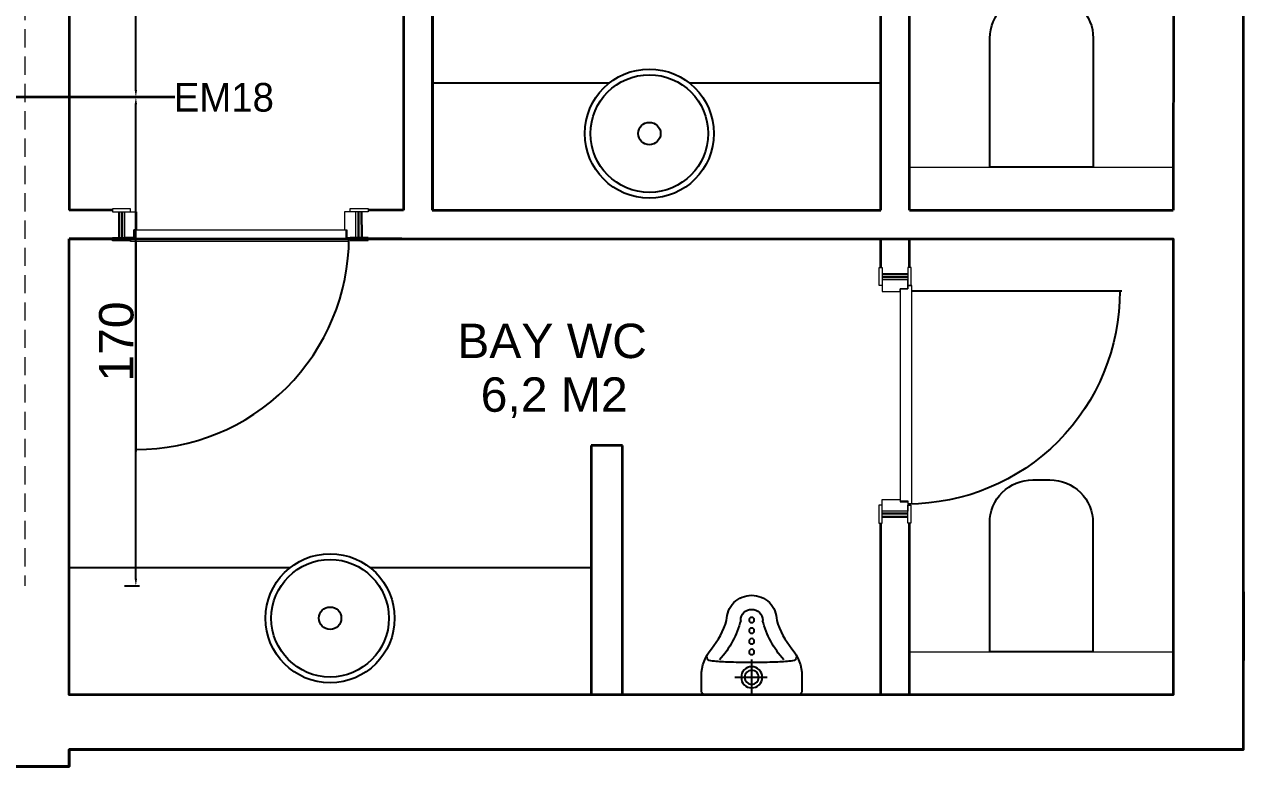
# Model space of a CAD drawing. Header units: millimetres. Extents: x 30084 to 42641, y -1284 to 1636.
# Drawn here: x 36256 to 36681.1, y -523.1 to -264.3 of the extents above; entities that cross this region are included whole.
import ezdxf
from ezdxf.enums import TextEntityAlignment as Align

# ---------------------------------------------------------------- set-up
doc = ezdxf.new("R2010")
doc.units = ezdxf.units.MM
doc.linetypes.add('DASHED', pattern=[19.05, 12.7, -6.35])
doc.linetypes.add('DASHED2', pattern=[9.525, 6.35, -3.175])
for name, color, linetype, lineweight in [('1-kutu profil', 5, 'Continuous', 0), ('b_mob kesit', 14, 'Continuous', 30), ('ELK', 1, 'Continuous', 35), ('no3_duvar mevcut', 4, 'Continuous', 35), ('no3_duvar ytong', 101, 'Continuous', 0), ('no3_kiriş izdüşüm', 172, 'DASHED', 15), ('no3_tefriş arka ince', 65, 'Continuous', 13), ('T_alcipan', 32, 'Continuous', 15), ('t_görünüş', 45, 'Continuous', 25), ('t_tarama', 252, 'Continuous', 25), ('t_tefris ince', 34, 'Continuous', 15), ('t_ölçü', 40, 'Continuous', 25)]:
    doc.layers.add(name, color=color, linetype=linetype, lineweight=lineweight)
doc.layers.add('t_gorunus', color=36, linetype='Continuous')
doc.styles.add('20', font='GOTHIC.TTF', dxfattribs={"height": 10})
doc.styles.get("Standard").update_dxf_attribs({"font": 'arial.ttf'})
doc.dimstyles.new('ISO-25', dxfattribs={"dimtxt": 12, "dimasz": 2.5, "dimexe": 1.25, "dimexo": 0.625, "dimtad": 1, "dimdec": 0, "dimtxsty": 'Standard', "dimcen": 2.5, "dimadec": 0, "dimazin": 0, "dimtfac": 1, "dimtdec": 0, "dimtmove": 0, "dimatfit": 3, "dimfxl": 1, "dimarcsym": 0})

# ---------------------------------------------------------------- blocks, each defined once
blk = doc.blocks.new('llllll')
at = {"layer": 'b_mob kesit'}
for p, q in [((7243.17, -4372.43), (7234.27, -4367.87)), ((7243.72, -4371.36), (7234.82, -4366.8)), ((7201.37, -4453.89), (7192.47, -4449.32)), ((7200.82, -4454.96), (7191.92, -4450.39))]:
    blk.add_line(p, q, dxfattribs=at)
at = {"layer": 'T_alcipan'}
blk.add_line((7201.37, -4453.89), (7192.47, -4449.32), dxfattribs=at)
at = {"layer": 't_tarama'}
blk.add_line((7205.1, -4449.9), (7277.48, -4487.04), dxfattribs=at)
blk.add_arc((7203.73, -4448.86), 82.29, 332.6267, 62.7013, dxfattribs=at)
at = {"layer": 't_tefris ince'}
for points in [[(7232.79, -4370.76), (7231.72, -4370.21), (7234.92, -4363.98), (7235.99, -4364.53)], [(7241.69, -4375.32), (7242.75, -4375.87), (7245.95, -4369.64), (7244.88, -4369.1)], [(7193.95, -4446.43), (7192.88, -4445.88), (7189.69, -4452.11), (7190.76, -4452.66)], [(7202.85, -4451), (7203.92, -4451.55), (7200.72, -4457.77), (7199.65, -4457.23)]]:
    blk.add_lwpolyline(points, close=True, dxfattribs=at)
for points in [[(7233.82, -4368.76), (7231.76, -4372.76), (7237.99, -4375.96), (7238.45, -4375.07), (7241.12, -4376.44), (7242.71, -4373.32), (7233.82, -4368.76)], [(7204.18, -4451.68), (7202.85, -4451), (7203.42, -4449.89), (7200.75, -4448.52), (7238.26, -4375.42)], [(7237.9, -4376.13), (7238.26, -4375.42), (7240.93, -4376.79), (7241.39, -4375.9), (7242.72, -4376.59), (7204.18, -4451.68), (7204.18, -4451.68)], [(7192.93, -4448.43), (7194.98, -4444.43), (7201.21, -4447.63), (7200.75, -4448.52), (7203.42, -4449.89), (7201.82, -4453), (7192.93, -4448.43)]]:
    blk.add_lwpolyline(points, dxfattribs=at)
blk = doc.blocks.new('pis')
at = {"layer": 't_gorunus'}
for p, q in [((-5598.66, -3508.97), (-5598.66, -3497.67)), ((-5604.8, -3503.08), (-5592.43, -3503.08))]:
    blk.add_line(p, q, dxfattribs=at)
blk.add_lwpolyline([(-5604.8, -3519.35, 0.414214), (-5603.57, -3520.58), (-5598.17, -3520.58, 0.176543), (-5588.69, -3517.12, -0.10376), (-5578.8, -3511.82, 0.414214), (-5570.06, -3503.08, 0.414214), (-5578.8, -3494.34, -0.10376), (-5588.69, -3489.03, 0.176543), (-5598.17, -3485.58), (-5603.57, -3485.58, 0.414214), (-5604.8, -3486.81)], format="xyb", close=True, dxfattribs=at)
for centre, radius in [((-5598.66, -3503.08), 3.68), ((-5598.66, -3503.08), 2.46), ((-5589.81, -3503.08), 0.921), ((-5586.1, -3503.08), 0.921), ((-5582.39, -3503.08), 0.921), ((-5578.68, -3503.08), 0.921)]:
    blk.add_circle(centre, radius, dxfattribs=at)
for centre, radius, start, end in [((-5548.86, -3494.23, 0), 44.39, 172.2146, 175.4487), ((-5591.42, -3489.1, 0), 1.68, 70.4105, 147.987), ((-5482.89, -3499.48), 110.58, 175.4487, 178.1115), ((-5570.88, -3467.98), 32.26, 227.8807, 255.8006), ((-5373.7, -3503.08), 219.82, 178.1115, 180), ((-5578.8, -3503.08), 3.83, 0, 90), ((-5373.7, -3503.08, 0), 219.82, 180, 181.8885), ((-5570.88, -3538.18), 32.26, 104.1994, 132.1193), ((-5578.8, -3503.08), 3.83, 270, 0), ((-5482.89, -3506.68, 0), 110.58, 181.8885, 184.5513), ((-5548.86, -3511.93, 0), 44.39, 184.5513, 187.7854), ((-5591.42, -3517.05, 0), 1.68, 212.013, 289.5895)]:
    blk.add_arc(centre, radius, start, end, dxfattribs=at)
blk = doc.blocks.new('*D172')
at = {"layer": 'Defpoints', "color": 0, "transparency": 16777216}
for p in [(36261.42, -289.74), (36294.86, -289.74), (36256.2, -460.15)]:
    blk.add_point(p, dxfattribs=at)
at = {"layer": 'no3_duvar mevcut', "color": 0, "linetype": 'Continuous', "lineweight": -2, "transparency": 16777216}
for p, q in [((36290.86, -289.74), (36296.11, -289.74)), ((36290.86, -460.15), (36296.11, -460.15))]:
    blk.add_line(p, q, dxfattribs=at)
at = {"layer": 'no3_duvar mevcut', "color": 0, "lineweight": -2, "transparency": 16777216}
blk.add_line((36294.86, -457.65), (36294.86, -292.24), dxfattribs=at)
at = {"layer": 'no3_duvar mevcut', "color": 0, "transparency": 16777216}
for points in [[(36294.45, -292.24), (36295.28, -292.24), (36294.86, -289.74)], [(36294.45, -457.65), (36295.28, -457.65), (36294.86, -460.15)]]:
    blk.add_solid(points, dxfattribs=at)
at = {"layer": 'no3_duvar mevcut', "color": 0, "transparency": 16777216, "insert": (36288.11, -374.94), "char_height": 12, "attachment_point": 5, "rotation": 90}
blk.add_mtext('170', dxfattribs=at)
blk = doc.blocks.new('*D173')
at = {"layer": 'Defpoints', "color": 0, "transparency": 16777216}
for p in [(36271.59, -160.37), (36294.86, -160.37), (36261.42, -289.74)]:
    blk.add_point(p, dxfattribs=at)
at = {"layer": 'no3_duvar mevcut', "color": 0, "linetype": 'Continuous', "lineweight": -2, "transparency": 16777216}
for p, q in [((36290.86, -160.37), (36296.11, -160.37)), ((36290.86, -289.74), (36296.11, -289.74))]:
    blk.add_line(p, q, dxfattribs=at)
at = {"layer": 'no3_duvar mevcut', "color": 0, "lineweight": -2, "transparency": 16777216}
blk.add_line((36294.86, -287.24), (36294.86, -162.87), dxfattribs=at)
at = {"layer": 'no3_duvar mevcut', "color": 0, "transparency": 16777216}
for points in [[(36294.45, -162.87), (36295.28, -162.87), (36294.86, -160.37)], [(36294.45, -287.24), (36295.28, -287.24), (36294.86, -289.74)]]:
    blk.add_solid(points, dxfattribs=at)
at = {"layer": 'no3_duvar mevcut', "color": 0, "transparency": 16777216, "insert": (36288.11, -225.06), "char_height": 12, "attachment_point": 5, "rotation": 90}
blk.add_mtext('129', dxfattribs=at)

msp = doc.modelspace()

# ---------------------------------------------------------------- linework, layer by layer
at = {"layer": 'ELK', "color": 1}
msp.add_line((36308.44, -289.74), (36248.44, -289.74), dxfattribs=at)
at = {"layer": 'no3_duvar mevcut'}
for p, q in [((36681.12, -517.19), (36681.12, 580.35)), ((36271.59, 453.15), (36271.59, -329.15)), ((36656.96, -77.8), (36656.52, -329.15)), ((36388.23, -199.15), (36388.23, -329.15)), ((36398.31, -329.15), (36398.31, -199.15)), ((36554.67, -329.15), (36554.67, -199.15)), ((36564.67, -329.15), (36564.67, -199.15)), ((36398.31, -206.63), (36398.31, -329.15)), ((36286.74, -329.15), (36271.59, -329.15)), ((36388.23, -329.15), (36375.89, -329.15)), ((36398.23, -329.15), (36549.59, -329.15)), ((36549.59, -329.15), (36554.67, -329.15)), ((36564.67, -329.15), (36656.59, -329.15)), ((36286.74, -339.15), (36271.59, -339.15)), ((36271.59, -498.15), (36271.59, -339.15)), ((36369.6, -339.15), (36369.59, -339.15)), ((36387.59, -339.15), (36375.9, -339.15)), ((36387.59, -339.15), (36554.59, -339.15)), ((36554.59, -349.15), (36554.59, -339.15)), ((36564.59, -339.15), (36656.59, -339.15)), ((36564.59, -349.15), (36564.59, -339.15)), ((36656.59, -339.15), (36656.59, -498.15)), ((36464.59, -411.15), (36453.59, -411.15)), ((36453.59, -411.15), (36453.59, -498.15)), ((36464.59, -498.15), (36464.59, -411.15)), ((36554.59, -498.15), (36554.59, -438.3)), ((36564.59, -498.15), (36564.59, -438.3)), ((36681.12, -462.17), (36681.12, -486.17)), ((36453.59, -498.15), (36271.59, -498.15)), ((36554.59, -498.15), (36464.59, -498.15)), ((36656.59, -498.15), (36564.59, -498.15)), ((36681.12, -517.19), (36271.59, -517.19)), ((36271.59, -517.19), (36271.59, -523.15)), ((36271.59, -523.15), (35825.73, -523.15))]:
    msp.add_line(p, q, dxfattribs=at)
msp.add_lwpolyline([(35825.73, -523.15), (36271.59, -523.15), (36271.59, -517.19), (36681.12, -517.19), (36681.12, 580.35), (36681.12, 965.85), (35921.73, 965.85), (35921.73, 357.61), (35974.73, 357.61), (35974.73, 177.85), (35965.73, 177.85), (35965.73, -50.15), (35925.73, -50.15), (35925.73, -201.15), (35825.73, -201.15), (35825.73, -523.15)], dxfattribs=at)
msp.add_lwpolyline([(36271.59, -339.15), (36656.59, -339.15), (36656.59, -498.15), (36271.59, -498.15)], close=True, dxfattribs=at)
at = {"layer": 'no3_duvar ytong'}
msp.add_line((36632.1, -498.15), (36271.59, -498.15), dxfattribs=at)
at = {"layer": 'no3_kiriş izdüşüm', "linetype": 'DASHED2'}
msp.add_lwpolyline([(36256.2, 257.84), (36256.2, -460.15)], dxfattribs=at)
at = {"layer": 'no3_tefriş arka ince'}
for p, q in [((36564.67, -314.15), (36656.67, -314.15)), ((36564.59, -483.15), (36656.59, -483.15))]:
    msp.add_line(p, q, dxfattribs=at)
at = {"layer": 't_görünüş'}
for p, q in [((36459.91, -284.79), (36398.23, -284.79)), ((36554.67, -284.79), (36487.91, -284.79)), ((36348.59, -453.79), (36271.59, -453.79)), ((36453.59, -453.79), (36376.59, -453.79))]:
    msp.add_line(p, q, dxfattribs=at)
for points in [[(36592.67, -314.15), (36592.67, -269.15, -0.414214), (36607.67, -254.15), (36613.67, -254.15, -0.414214), (36628.67, -269.15), (36628.67, -314.15)], [(36592.59, -483.15), (36592.59, -438.15, -0.414214), (36607.59, -423.15), (36613.59, -423.15, -0.414214), (36628.59, -438.15), (36628.59, -483.15)]]:
    msp.add_lwpolyline(points, format="xyb", close=True, dxfattribs=at)
for centre, radius in [((36473.91, -302.41), 22.5), ((36473.91, -302.41), 20.5), ((36473.91, -302.41), 3.91), ((36362.59, -471.41), 22.5), ((36362.59, -471.41), 20.5), ((36362.59, -471.41), 3.91)]:
    msp.add_circle(centre, radius, dxfattribs=at)

# ---------------------------------------------------------------- block references
at = {"xscale": -1, "rotation": 270.0000000000001}
msp.add_blockref('pis', (40012.67, 5106.65), dxfattribs=at)
at = {"layer": '1-kutu profil'}
for p, xscale, yscale, zscale, rotation in [((36894.72, 7257.95), 0.9000000000000001, 0.9000000000000001, 0.9000000000000001, 297.1854366952085), ((28967.44, -957.12), -0.9000000000000004, 0.9000000000000004, 0.9000000000000004, 152.8145633047915)]:
    msp.add_blockref('llllll', p, dxfattribs=dict(at, xscale=xscale, yscale=yscale, zscale=zscale, rotation=rotation))

# ---------------------------------------------------------------- texts
at = {"layer": 'ELK', "color": 1, "style": '20'}
msp.add_text('EM18', height=10, dxfattribs=at).set_placement((36325.54, -294.76), align=Align.CENTER)
at = {"layer": 't_ölçü', "color": 7, "char_height": 12, "width": 149.2145, "attachment_point": 3}
for s, insert in [('BAY WC', (36473.05, -368.7)), ('\\P6,2 M2', (36466.34, -367.41))]:
    msp.add_mtext(s, dxfattribs=dict(at, insert=insert))

# ---------------------------------------------------------------- dimensions: what is measured, and where the dimension line sits
at = {"layer": 'no3_duvar mevcut'}
for base, p1, p2, override, picture, middle in [((36294.86, -160.37), (36261.42, -289.74), (36271.59, -160.37), {"dimtmove": 1, "dimfxl": 4, "dimfxlon": 1}, '*D173', (36288.11, -225.06)), ((36294.86, -289.74), (36256.2, -460.15), (36261.42, -289.74), {"dimfxl": 4, "dimfxlon": 1}, '*D172', (36288.11, -374.94))]:
    dim = msp.add_linear_dim(base=base, p1=p1, p2=p2, angle=90, dimstyle='ISO-25', override=override, dxfattribs=at)
    dim.commit()
    dim.dimension.update_dxf_attribs({"geometry": picture, "text_midpoint": middle})

doc.saveas('drawing.dxf')
